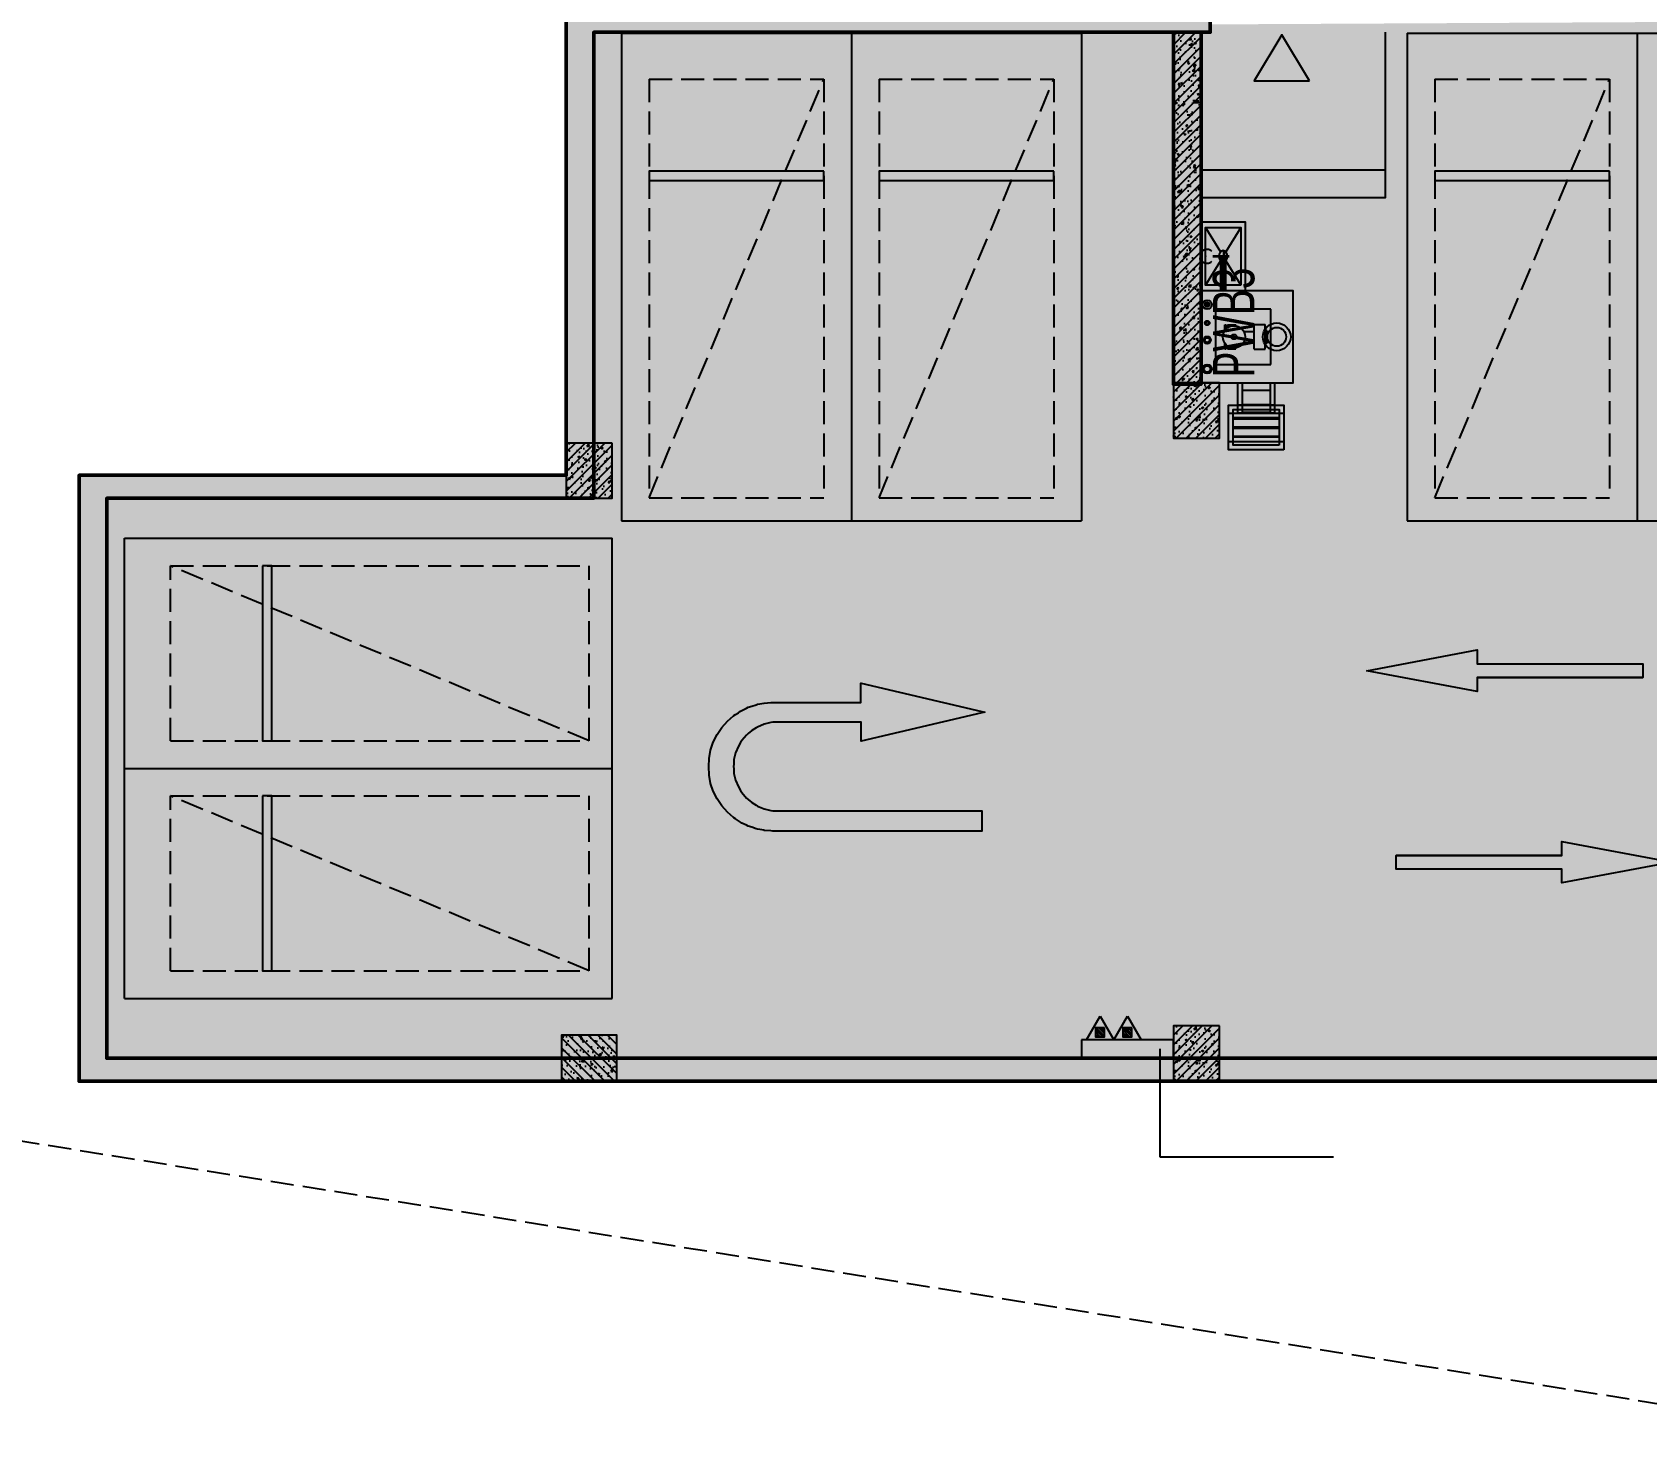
# Model space of a CAD drawing. Extents: x -1338203 to 1886333, y -530034 to 1031844.
# Drawn here: x 711154 to 728700, y 268839 to 284049 of the extents above; entities that cross this region are included whole.
import ezdxf

# ---------------------------------------------------------------- set-up
doc = ezdxf.new("R2010")
doc.units = 0
doc.header["$LTSCALE"] = 1000
doc.header["$MEASUREMENT"] = 0
doc.linetypes.add('A-001-主楼相对位置参照$0$DASH', pattern=[0.35, 0.25, -0.1])
doc.linetypes.add('A-001-平面B2$0$__DASH', pattern=[0.35, 0.25, -0.1])
for name, color, linetype in [('0P-EQUIP-CW', 7, 'Continuous'), ('0P-PIPE-CW', 3, 'Continuous'), ('A-001-主楼相对位置参照$0$0G-SITE', 2, 'Continuous'), ('A-001-平面参照B1$0$AUDIT_D_220531184525-2', 40, 'Continuous'), ('A-FIRE', 7, 'Continuous'), ('p-a-regular', 5, 'Continuous'), ('S001地下一墙柱$0$0S-CW-HATCH', 251, 'Continuous'), ('S001地下一墙柱$0$0S-CW-HATCH-UP', 251, 'Continuous'), ('S001地下一墙柱$0$S001地下一墙柱$0$0S-CC-LINE', 52, 'Continuous'), ('S001地下一墙柱$0$S001地下一墙柱$0$0S-CW-HATCH', 251, 'Continuous'), ('S001地下一墙柱$0$S001地下一墙柱$0$0S-CW-HATCH-UP', 251, 'Continuous'), ('中心线', 42, 'Continuous'), ('地面指向箭头', 7, 'Continuous'), ('负一层消火栓$0$0P-ACC-FH', 7, 'Continuous'), ('负一层消火栓$0$0P-DIM-FH', 3, 'Continuous'), ('负一层消火栓$0$0P-EQUIP-FH', 7, 'Continuous'), ('负一层集水坑及排水沟$0$0P-PIPE-PDW', 31, 'Continuous'), ('负一层集水坑及排水沟$0$P001-预留预埋-B1$0$0P-EQUIP-WW', 7, 'Continuous'), ('负一层集水坑及排水沟$0$P001-预留预埋-B1$0$A-001-平面B1$0$0A-A-HATH', 8, 'Continuous'), ('负一层集水坑及排水沟$0$P001-预留预埋-B1$0$A-001-平面B1$0$0A-P-ROOF-DRAN', 190, 'Continuous'), ('负一层集水坑及排水沟$0$P001-预留预埋-B1$0$P001-预留预埋-B1$0$0P-EQUIP-WW', 7, 'Continuous'), ('负一层集水坑及排水沟$0$负一层集水坑及排水沟$0$P001-预留预埋-B1$0$0A-O-FIXT', 6, 'Continuous'), ('负一层集水坑及排水沟$0$负一层集水坑及排水沟$0$P001-预留预埋-B1$0$0P-EQUIP-WW', 7, 'Continuous'), ('负一层集水坑及排水沟$0$负一层集水坑及排水沟$0$P001-预留预埋-B1$0$A-001-平面B1$0$0A-A-HATH', 8, 'Continuous'), ('负一层集水坑及排水沟$0$负一层集水坑及排水沟$0$P001-预留预埋-B1$0$A-001-平面B1$0$0A-P-ROOF-DRAN', 190, 'Continuous'), ('负一层集水坑及排水沟$0$负一层集水坑及排水沟$0$P001-预留预埋-B1$0$P001-预留预埋-B1$0$0P-EQUIP-WW', 7, 'Continuous')]:
    doc.layers.add(name, color=color, linetype=linetype)
doc.layers.add('p-a-regular-deadend', color=6, linetype='Continuous', true_color=0xff00ff)
doc.layers.add('p-a-wall', color=7, linetype='Continuous', lineweight=50)
doc.layers.add('p-h-walkable', color=7, linetype='Continuous', lineweight=70, true_color=0xf0f0f0)
doc.styles.add('负一层集水坑及排水沟$0$P001-预留预埋-B1$0$P001-预留预埋-B1$0$AAD-TXT', font='AAD-TXT.shx', dxfattribs={"width": 0.7, "height": 3, "bigfont": 'AAD-HZTXT.shx'})
doc.styles.add('负一层集水坑及排水沟$0$负一层集水坑及排水沟$0$P001-预留预埋-B1$0$P001-预留预埋-B1$0$AAD-TXT', font='AAD-TXT.shx', dxfattribs={"width": 0.7, "height": 3, "bigfont": 'AAD-HZTXT.shx'})
pattern_1 = [(180, (-208180, -40365.8), (-2e-05, -238.125), []), (180, (-208264.19, -40450), (-2e-05, -238.125), [])]

# ---------------------------------------------------------------- blocks, each defined once
blk = doc.blocks.new('A-001-平面参照B1')
at = {"layer": 'A-001-平面参照B1$0$AUDIT_D_220531184525-2', "ltscale": 0.002, "elevation": 0}
for points in [[(-40509, -22840), (-40509, -24640), (-42509, -24640)], [(-40509, -24340), (-42509, -24340)]]:
    blk.add_lwpolyline(points, dxfattribs=at)
blk = doc.blocks.new('负一层集水坑及排水沟$0$A$C2D5B4FF3')
at = {"layer": '负一层集水坑及排水沟$0$P001-预留预埋-B1$0$A-001-平面B1$0$0A-A-HATH'}
h = blk.add_hatch(dxfattribs=at)
h.set_pattern_fill('STEEL', color=256, scale=150, angle=495)
h.set_pattern_definition(pattern_1)
h.paths.add_polyline_path([(50, 328), (350, 328), (350, 0), (50, 0)])
at = {"layer": '负一层集水坑及排水沟$0$P001-预留预埋-B1$0$0P-EQUIP-WW'}
for p, q in [((450, 491), (-50, 491)), ((450, 391), (-50, 391))]:
    blk.add_line(p, q, dxfattribs=at)
for points in [[(-100, 641), (500, 641), (500, 241), (-100, 241)], [(-50, 591), (450, 591), (450, 291), (-50, 291)]]:
    blk.add_lwpolyline(points, close=True, dxfattribs=at)
at = {"layer": '负一层集水坑及排水沟$0$P001-预留预埋-B1$0$A-001-平面B1$0$0A-P-ROOF-DRAN'}
for points in [[(0, 0), (0, 241), (400, 241), (400, 0)], [(50, 241), (350, 241), (350, 0), (50, 0)]]:
    blk.add_lwpolyline(points, close=True, dxfattribs=at)
blk = doc.blocks.new('负一层集水坑及排水沟$0$P001-预留预埋-B1$0$EREF')
at = {"layer": '负一层集水坑及排水沟$0$P001-预留预埋-B1$0$P001-预留预埋-B1$0$0P-EQUIP-WW'}
for p, q in [((81748, 163902), (81730, 163920)), ((81767, 163905), (81733, 163939)), ((81777, 163917), (81745, 163949)), ((81104, 163835), (81104, 163235)), ((81704, 163835), (81104, 163835)), ((81274, 163735), (81337, 163735)), ((81274, 163735), (81274, 163719)), ((81274, 163719), (81317, 163719)), ((81274, 163706), (81306, 163706)), ((81274, 163706), (81274, 163615)), ((81471, 163735), (81534, 163735)), ((81491, 163719), (81534, 163719)), ((81502, 163706), (81534, 163706)), ((81534, 163735), (81534, 163719)), ((81534, 163706), (81534, 163615)), ((81704, 163235), (81704, 163835)), ((81274, 163615), (81285, 163615)), ((81345, 163529), (81345, 163416)), ((81463, 163529), (81463, 163416)), ((81523, 163615), (81534, 163615)), ((81270, 163416), (81538, 163416)), ((81270, 163416), (81270, 163295)), ((81538, 163416), (81538, 163295)), ((81104, 163235), (81704, 163235)), ((81270, 163295), (81538, 163295)), ((81328, 163289), (81480, 163289)), ((81328, 163289), (81328, 163280)), ((81328, 163280), (81480, 163280)), ((81345, 163295), (81345, 163289)), ((81345, 163280), (81345, 163252)), ((81463, 163295), (81463, 163289)), ((81463, 163280), (81463, 163252)), ((81480, 163289), (81480, 163280))]:
    blk.add_line(p, q, dxfattribs=at)
blk.add_lwpolyline([(80904, 163992), (80904, 162992), (81904, 162992), (81904, 163992)], close=True, dxfattribs=at)
for centre, radius in [((81054, 163926), 50), ((81054, 163926), 35), ((81369, 163926), 40), ((81369, 163926), 25), ((81554, 163926), 25), ((81554, 163926), 15), ((81754, 163926), 50), ((81754, 163926), 25), ((81404, 163635), 121), ((81404, 163635), 27), ((81404, 163170), 151), ((81404, 163170), 102)]:
    blk.add_circle(centre, radius, dxfattribs=at)
at = {"layer": '负一层集水坑及排水沟$0$P001-预留预埋-B1$0$P001-预留预埋-B1$0$0P-EQUIP-WW', "style": '负一层集水坑及排水沟$0$P001-预留预埋-B1$0$P001-预留预埋-B1$0$AAD-TXT', "width": 0.7}
blk.add_text('PWB3', height=450, dxfattribs=at).set_placement((80962, 163414, 3000))
blk = doc.blocks.new('负一层集水坑及排水沟$0$负一层集水坑及排水沟$0$A$C2D5B4FF3')
at = {"layer": '负一层集水坑及排水沟$0$负一层集水坑及排水沟$0$P001-预留预埋-B1$0$A-001-平面B1$0$0A-A-HATH'}
h = blk.add_hatch(dxfattribs=at)
h.set_pattern_fill('STEEL', color=256, scale=150, angle=495)
h.set_pattern_definition(pattern_1)
h.paths.add_polyline_path([(50, 328), (350, 328), (350, 0), (50, 0)])
at = {"layer": '负一层集水坑及排水沟$0$负一层集水坑及排水沟$0$P001-预留预埋-B1$0$0P-EQUIP-WW'}
for p, q in [((450, 578), (-50, 578)), ((450, 478), (-50, 478))]:
    blk.add_line(p, q, dxfattribs=at)
for points in [[(-100, 728), (500, 728), (500, 328), (-100, 328)], [(-50, 678), (450, 678), (450, 378), (-50, 378)]]:
    blk.add_lwpolyline(points, close=True, dxfattribs=at)
at = {"layer": '负一层集水坑及排水沟$0$负一层集水坑及排水沟$0$P001-预留预埋-B1$0$A-001-平面B1$0$0A-P-ROOF-DRAN'}
for points in [[(0, 0), (0, 328), (400, 328), (400, 0)], [(50, 328), (350, 328), (350, 0), (50, 0)]]:
    blk.add_lwpolyline(points, close=True, dxfattribs=at)
blk = doc.blocks.new('负一层集水坑及排水沟$0$负一层集水坑及排水沟$0$P001-预留预埋-B1$0$EREF')
at = {"layer": '负一层集水坑及排水沟$0$负一层集水坑及排水沟$0$P001-预留预埋-B1$0$P001-预留预埋-B1$0$0P-EQUIP-WW'}
for p, q in [((81748, 163902), (81730, 163920)), ((81767, 163905), (81733, 163939)), ((81777, 163917), (81745, 163949)), ((81104, 163835), (81104, 163235)), ((81704, 163835), (81104, 163835)), ((81274, 163735), (81337, 163735)), ((81274, 163735), (81274, 163719)), ((81274, 163719), (81317, 163719)), ((81274, 163706), (81306, 163706)), ((81274, 163706), (81274, 163615)), ((81471, 163735), (81534, 163735)), ((81491, 163719), (81534, 163719)), ((81502, 163706), (81534, 163706)), ((81534, 163735), (81534, 163719)), ((81534, 163706), (81534, 163615)), ((81704, 163235), (81704, 163835)), ((81274, 163615), (81285, 163615)), ((81345, 163529), (81345, 163416)), ((81463, 163529), (81463, 163416)), ((81523, 163615), (81534, 163615)), ((81270, 163416), (81538, 163416)), ((81270, 163416), (81270, 163295)), ((81538, 163416), (81538, 163295)), ((81104, 163235), (81704, 163235)), ((81270, 163295), (81538, 163295)), ((81328, 163289), (81480, 163289)), ((81328, 163289), (81328, 163280)), ((81328, 163280), (81480, 163280)), ((81345, 163295), (81345, 163289)), ((81345, 163280), (81345, 163252)), ((81463, 163295), (81463, 163289)), ((81463, 163280), (81463, 163252)), ((81480, 163289), (81480, 163280))]:
    blk.add_line(p, q, dxfattribs=at)
blk.add_lwpolyline([(80904, 163992), (80904, 162992), (81904, 162992), (81904, 163992)], close=True, dxfattribs=at)
for centre, radius in [((81054, 163926), 50), ((81054, 163926), 35), ((81369, 163926), 40), ((81369, 163926), 25), ((81554, 163926), 25), ((81554, 163926), 15), ((81754, 163926), 50), ((81754, 163926), 25), ((81404, 163635), 121), ((81404, 163635), 27), ((81404, 163170), 151), ((81404, 163170), 102)]:
    blk.add_circle(centre, radius, dxfattribs=at)
at = {"layer": '负一层集水坑及排水沟$0$负一层集水坑及排水沟$0$P001-预留预埋-B1$0$P001-预留预埋-B1$0$0P-EQUIP-WW', "style": '负一层集水坑及排水沟$0$负一层集水坑及排水沟$0$P001-预留预埋-B1$0$P001-预留预埋-B1$0$AAD-TXT', "width": 0.7}
blk.add_text('PWB3', height=450, dxfattribs=at).set_placement((80962, 163414, 3000))
blk = doc.blocks.new('负一层集水坑及排水沟$0$负一层集水坑及排水沟$0$P001-预留预埋-B1$0$$lvtry$00000191')
at = {"color": 0}
for p, q in [((-250, -50, 0), (-39, -219, 0)), ((39, -219, 0), (250, -50, 0)), ((-250, -450, 0), (-39, -281, 0)), ((39, -281, 0), (250, -450, 0))]:
    blk.add_line(p, q, dxfattribs=at)
at = {"color": 0, "elevation": 0}
for points in [[(300, -500), (300, 0), (-300, 0), (-300, -500)], [(250, -450), (250, -50), (-250, -50), (-250, -450)]]:
    blk.add_lwpolyline(points, close=True, dxfattribs=at)
at = {"color": 0}
blk.add_circle((0, -250, 0), 50, dxfattribs=at)
for p in [(0, -50, 0), (0, -250, 0)]:
    blk.add_point(p, dxfattribs=at)
blk = doc.blocks.new('负一层集水坑及排水沟')
at = {"layer": '负一层集水坑及排水沟$0$0P-PIPE-PDW', "linetype": 'Continuous', "ltscale": 0.002, "const_width": 75}
blk.add_lwpolyline([(-42269, -25650), (-42269, -25275)], dxfattribs=at)
at = {"rotation": 90}
for name in ['负一层集水坑及排水沟$0$P001-预留预埋-B1$0$EREF', '负一层集水坑及排水沟$0$负一层集水坑及排水沟$0$P001-预留预埋-B1$0$EREF']:
    blk.add_blockref(name, (121484, -107554), dxfattribs=at)
at = {"ltscale": 0.002, "rotation": 180.0000000000058}
for name in ['负一层集水坑及排水沟$0$A$C2D5B4FF3', '负一层集水坑及排水沟$0$负一层集水坑及排水沟$0$A$C2D5B4FF3']:
    blk.add_blockref(name, (-41709, -26650), dxfattribs=at)
at = {"layer": '负一层集水坑及排水沟$0$负一层集水坑及排水沟$0$P001-预留预埋-B1$0$0A-O-FIXT', "xscale": -1.250000000000001, "yscale": 0.9600000000000013, "rotation": 90}
blk.add_blockref('负一层集水坑及排水沟$0$负一层集水坑及排水沟$0$P001-预留预埋-B1$0$$lvtry$00000191', (-42509, -25275, 0), dxfattribs=at)
blk = doc.blocks.new('负一层消火栓$0$$TwtSys$00000546')
h = blk.add_hatch()
h.set_pattern_fill('ANSI31', color=256, scale=200, style=0)
h.set_pattern_definition([(45, (-38543.802, -6670.83), (-17.67767, 17.67767), [])])
h.paths.add_polyline_path([(-65, 174), (65, 174), (65, 44), (-65, 44)])
for points in [[(0, 344), (-198, 0), (198, 0)], [(-65, 174), (65, 174), (65, 44), (-65, 44)]]:
    blk.add_lwpolyline(points, close=True)
blk = doc.blocks.new('负一层消火栓')
at = {"layer": '负一层消火栓$0$0P-ACC-FH'}
blk.add_lwpolyline([(-43808, -33790), (-43808, -33990), (-42809, -33990), (-42809, -33790)], close=True, dxfattribs=at)
at = {"layer": '负一层消火栓$0$0P-DIM-FH'}
for p, q in [((-42958, -33890), (-42958, -35063)), ((-42958, -35063), (-41069, -35063))]:
    blk.add_line(p, q, dxfattribs=at)
at = {"layer": '负一层消火栓$0$0P-EQUIP-FH', "xscale": -0.75, "yscale": 0.75, "zscale": 0.75}
for p in [(-43607, -33790, 800), (-43310, -33790, 800)]:
    blk.add_blockref('负一层消火栓$0$$TwtSys$00000546', p, dxfattribs=at)
blk = doc.blocks.new('$TwtSys$00000320')
at = {"const_width": 20}
for points in [[(0, 0), (0, -121)], [(-37, -83), (37, -83)]]:
    blk.add_lwpolyline(points, dxfattribs=at)
blk = doc.blocks.new('A$Cee0fc4ce')
at = {"layer": '0P-PIPE-CW', "linetype": 'Continuous'}
blk.add_arc((-42444, -25275), 75, 45, 315, dxfattribs=at)
at = {"layer": '0P-EQUIP-CW', "xscale": 1.5, "yscale": 1.5, "zscale": 1.5, "rotation": 89.99999999999994}
blk.add_blockref('$TwtSys$00000320', (-42384, -25275), dxfattribs=at)
blk = doc.blocks.new('JTDT')
at = {"layer": 'A-FIRE'}
h = blk.add_hatch(color=251, dxfattribs=at)
h.dxf.hatch_style = 1
h.paths.add_polyline_path([(189165, 82916), (189162, 82988), (189159, 82988), (189147, 83060), (189144, 83075), (189126, 83123), (189114, 83162), (189105, 83180), (189081, 83230), (189072, 83245), (189057, 83269), (189036, 83299), (189024, 83317), (189021, 83320), (189021, 83323), (188961, 83389), (188893, 83449), (188818, 83500), (188734, 83542), (188650, 83571), (188561, 83586), (188468, 83592), (188378, 83586), (188288, 83571), (188202, 83542), (188118, 83500), (188043, 83449), (187974, 83389), (187915, 83323), (187915, 83320), (187912, 83317), (187900, 83299), (187882, 83269), (187864, 83245), (187858, 83230), (187831, 83180), (187822, 83162), (187810, 83123), (187795, 83075), (187789, 83060), (187777, 82988), (187771, 82916), (187771, 82895), (187771, 82839), (187771, 81938), (187559, 81938), (187559, 81935), (187867, 80625), (187876, 80592), (187882, 80625), (188190, 81935), (187983, 81935), (187983, 81938), (187983, 82839), (187986, 82895), (187989, 82916), (188007, 82988), (188037, 83060), (188046, 83075), (188076, 83123), (188109, 83162), (188124, 83180), (188184, 83230), (188205, 83245), (188247, 83269), (188318, 83299), (188390, 83317), (188441, 83320), (188468, 83323), (188492, 83320), (188543, 83317), (188615, 83299), (188686, 83269), (188728, 83245), (188749, 83230), (188809, 83180), (188824, 83162), (188857, 83123), (188887, 83075), (188896, 83060), (188926, 82988), (188944, 82916), (188947, 82895), (188949, 82839), (188949, 80625), (189168, 80625), (189168, 82839), (189168, 82895)])
at = {"layer": '地面指向箭头', "color": 251, "linetype": 'Continuous'}
blk.add_lwpolyline([(189165, 82916), (189162, 82988), (189159, 82988), (189147, 83060), (189144, 83075), (189126, 83123), (189114, 83162), (189105, 83180), (189081, 83230), (189072, 83245), (189057, 83269), (189036, 83299), (189024, 83317), (189021, 83320), (189021, 83323), (188961, 83389), (188893, 83449), (188818, 83500), (188734, 83542), (188650, 83571), (188561, 83586), (188468, 83592), (188378, 83586), (188288, 83571), (188202, 83542), (188118, 83500), (188043, 83449), (187974, 83389), (187915, 83323), (187915, 83320), (187912, 83317), (187900, 83299), (187882, 83269), (187864, 83245), (187858, 83230), (187831, 83180), (187822, 83162), (187810, 83123), (187795, 83075), (187789, 83060), (187777, 82988), (187771, 82916), (187771, 82895), (187771, 82839), (187771, 81938), (187559, 81938), (187559, 81935), (187867, 80625), (187876, 80592), (187882, 80625), (188190, 81935), (187983, 81935), (187983, 81938), (187983, 82839), (187986, 82895), (187989, 82916), (188007, 82988), (188037, 83060), (188046, 83075), (188076, 83123), (188109, 83162), (188124, 83180), (188184, 83230), (188205, 83245), (188247, 83269), (188318, 83299), (188390, 83317), (188441, 83320), (188468, 83323), (188492, 83320), (188543, 83317), (188615, 83299), (188686, 83269), (188728, 83245), (188749, 83230), (188809, 83180), (188824, 83162), (188857, 83123), (188887, 83075), (188896, 83060), (188926, 82988), (188944, 82916), (188947, 82895), (188949, 82839), (188949, 80625), (189168, 80625), (189168, 82839), (189168, 82895), (189165, 82916)], dxfattribs=at)
blk = doc.blocks.new('直行')
at = {"layer": '地面指向箭头'}
blk.add_hatch(color=251, dxfattribs=at).paths.add_polyline_path([(-29241, 4059962), (-29466, 4058762), (-29316, 4058762), (-29316, 4056961), (-29166, 4056961), (-29166, 4058762), (-29016, 4058762)])
at = {"layer": '地面指向箭头', "color": 251}
blk.add_lwpolyline([(-29316, 4058762), (-29316, 4056961), (-29316, 4058762), (-29316, 4058762), (-29466, 4058762), (-29241, 4059962), (-29016, 4058762), (-29166, 4058762), (-29166, 4056961), (-29316, 4056961), (-29316, 4056961)], dxfattribs=at)
blk = doc.blocks.new('A$C9cb663f1')
at = {"layer": '中心线', "color": 251, "const_width": 150}
for points in [[(309735, -85692), (311735, -85692)], [(313735, -85692), (315735, -85692)]]:
    blk.add_lwpolyline(points, dxfattribs=at)
at = {"layer": '地面指向箭头', "color": 251}
for p, rotation in [((4372974, -55410), 90), ((-3743632, -115974), 270)]:
    blk.add_blockref('直行', p, dxfattribs=dict(at, rotation=rotation))
at = {"layer": '地面指向箭头', "color": 251, "xscale": -1.000000000000004, "rotation": 90}
blk.add_blockref('JTDT', (389451, 102774), dxfattribs=at)
blk = doc.blocks.new('A$C488321c4')
at = {"layer": '地面指向箭头'}
h = blk.add_hatch(color=251, dxfattribs=at)
h.dxf.hatch_style = 1
h.paths.add_polyline_path([(312389, -78241), (312089, -77741), (311789, -78241)])
at = {"layer": '地面指向箭头', "color": 251, "flags": 128}
blk.add_lwpolyline([(312389, -78241), (312089, -77741), (311789, -78241), (312389, -78241)], dxfattribs=at)
blk = doc.blocks.new('A-001-主楼相对位置参照')
at = {"layer": 'A-001-主楼相对位置参照$0$0G-SITE', "linetype": 'A-001-主楼相对位置参照$0$DASH'}
blk.add_lwpolyline([(-110774, -71476), (-110774, -97598), (-60233, -97598), (-60233, -71436), (-28181, -71359), (-28181, -39250), (-59195, -34274), (-59199, -4282), (-94668, -4272), (-94605, -34368), (-126089, -33751), (-126089, -71447), (-110774, -71476)], dxfattribs=at)

msp = doc.modelspace()

# ---------------------------------------------------------------- hatches: boundary and pattern name
at = {"layer": 'p-h-walkable', "ltscale": 0.002}
h = msp.add_hatch(color=256, dxfattribs=at)
h.dxf.hatch_style = 1
h.paths.add_polyline_path([(633826.6, 244460.7), (640276.6, 244575.6), (640576.6, 234544.8), (645576.7, 234544.6), (645576.7, 209278.9), (732355.9, 209029), (732355.1, 235229.9), (738506.7, 235229.9), (738506.6, 268838.9), (732734.3, 268838.9), (732734.3, 272898.9), (711963.1, 272898.9), (711963.1, 278984.7), (717256.7, 278984.7), (717256.7, 284049), (733571.6, 284135.6), (733996.6, 290449.1), (739216.6, 290449.1), (739766.6, 284299.1), (754626.6, 284299.1), (755296.6, 290449.1), (760516.6, 290449.1), (760816.6, 283049.1), (760816.3, 275879.2), (775122.6, 275879.2), (776006.6, 274138.9), (776006.6, 259429.1), (778716.6, 259429.1), (778716.6, 238849.1), (783416.6, 238849.1), (783416.6, 237229.1), (782066.6, 237229.1), (782066.6, 234429.1), (779546.6, 234429.1), (779546.6, 237129.1), (773916.6, 237129.1), (773916.6, 243229.1), (764306.6, 243225.6), (764306.6, 236639.1), (760766.6, 236639.1), (760766.6, 234429.1), (758246.6, 234429.1), (758246.6, 238649.1), (762116.6, 238649.1), (762116.6, 243225.6), (748656.6, 243225.6), (748756.3, 207529.1), (800106.6, 207528.9), (800206.7, 201639.7), (812908.2, 202239.1), (812576.6, 180449.3), (744206, 180449.3), (744206, 173439), (728556.7, 173439), (728556.6, 122289.1), (746356.6, 122289.1), (750916.6, 132325.6), (842896.6, 132325.6), (843211.6, 121345.6), (839116.6, 121345.6), (839116.6, 93449.1), (864906.6, 93449.1), (864906.6, 79694), (875856.6, 74929.1), (875856.6, 65749.1), (834560.6, 65749.1), (839142.9, 28436.3), (869465.5, 32160.2), (871163.4, 18334), (873704.3, 18646.1), (877328.9, 5540.2), (761876.2, -8638.5), (761133.2, 2082.3), (764950.9, 5291.5), (763253.1, 19116.3), (799242.7, 23536.1), (793807.6, 65749.1), (750756.6, 65749.1), (751556.6, 81645.6), (636016.6, 81645.6), (636016.6, 96345.6), (629416.6, 96345.6), (629416.6, 118203.2), (622306.6, 118203.2), (622286.6, 139083.2), (644406.6, 137003.2), (644406.6, 129968.2), (656656.6, 129968.2), (656406.6, 138083.2), (712156.6, 138083.2), (711856.6, 184449.1), (581811.6, 184349.1), (581826.6, 197199.1), (585876.6, 197449.1), (585976.6, 209279), (629226.6, 209578.9), (628926.8, 236145.4), (633826.6, 236145.6)])
at = {"layer": 'S001地下一墙柱$0$0S-CW-HATCH'}
h = msp.add_hatch(color=256, dxfattribs=at)
h.dxf.hatch_style = 1
h.paths.add_polyline_path([(707306, 208979.1), (707305.9, 222435.9), (724156.6, 222436), (724156.6, 235529.6), (732356, 235529.6), (738206.7, 235529.7), (738206.7, 268588.8), (732484.3, 268588.8), (732484.3, 272648.9), (711663.1, 272648.9), (711663.1, 279234.7), (716956.6, 279234.7), (716956.7, 284349), (723956.6, 284349), (723956.6, 284049), (717256.7, 284049), (717256.7, 278984.7), (711963.1, 278984.7), (711963.1, 272898.9), (732734.3, 272898.9), (732734.3, 268838.9), (738506.6, 268838.9), (738506.7, 235229.9), (724456.6, 235229.9), (724456.6, 222146.8), (707605.9, 222135.9), (707605.9, 208979.1)])
at = {"layer": 'S001地下一墙柱$0$0S-CW-HATCH', "ltscale": 0.002}
h = msp.add_hatch(color=256, dxfattribs=at)
h.dxf.hatch_style = 1
h.paths.add_polyline_path([(723556.6, 284049), (723856.6, 284049), (723856.6, 280224), (723556.6, 280224)])
at = {"layer": 'S001地下一墙柱$0$0S-CW-HATCH-UP'}
h = msp.add_hatch(dxfattribs=at)
h.set_pattern_fill('钢筋混凝土', color=256, scale=30)
h.set_pattern_definition([(45, (-9296980.81, -620439.075), (-53.0330086, 53.0330086), []), (50, (-9296980.81, -620439.08), (215.1780548, -18.8256405), [22.5, -247.5]), (355, (-9296980.8, -620439.08), (-41.6254, 225.65764), [18, -198]), (100.4514, (-9296962.88, -620440.64), (173.5528145, 206.8318626), [19.122057, -210.3426336]), (46.1842, (-9296980.8, -620379.08), (320.1723146, -49.655704), [33.75, -371.25]), (96.6356, (-9296954.13, -620383.2), (280.398812, 292.235361), [28.683086, -315.5139]), (351.1842, (-9296980.8, -620379.08), (280.398584, 292.23558), [27, -297]), (21, (-9296950.81, -620394.08), (179.0721156, -120.7856672), [22.5, -247.5]), (326, (-9296950.8, -620394.08), (72.9945996, 217.5450135), [18, -198]), (71.4514, (-9296935.89, -620404.14), (252.0667886, 96.759149), [19.122057, -210.3426336]), (37.5, (-9296980.81, -620439.075), (3.6479566, 99.86815615), [0, -195.6, 0, -201, 0, -198.75]), (7.5, (-9296980.81, -620439.08), (78.9208612, 118.3235136), [0, -114.6, 0, -191.1, 0, -75.75]), (327.5, (-9297047.71, -620439.075), (160.14673085, -6.7664615), [0, -75, 0, -234, 0, -310.5]), (317.5, (-9297077.71, -620439.08), (174.9558508, 30.0314947), [0, -97.5, 0, -155.4, 0, -220.5])])
h.paths.add_polyline_path([(707306, 208979.1), (707305.9, 222435.9), (724156.6, 222436), (724156.6, 235529.6), (732356, 235529.6), (738206.7, 235529.7), (738206.7, 268588.8), (732484.3, 268588.8), (732484.3, 272648.9), (711663.1, 272648.9), (711663.1, 279234.7), (716956.6, 279234.7), (716956.7, 284349), (723956.6, 284349), (723956.6, 284049), (717256.7, 284049), (717256.7, 278984.7), (711963.1, 278984.7), (711963.1, 272898.9), (732734.3, 272898.9), (732734.3, 268838.9), (738506.6, 268838.9), (738506.7, 235229.9), (724456.6, 235229.9), (724456.6, 222146.8), (707605.9, 222135.9), (707605.9, 208979.1)])
at = {"layer": 'S001地下一墙柱$0$0S-CW-HATCH-UP', "ltscale": 0.002}
h = msp.add_hatch(dxfattribs=at)
h.set_pattern_fill('钢筋混凝土', color=256, scale=30)
h.set_pattern_definition([(45, (-0.0001, 0.0004), (-53.0330086, 53.0330086), []), (50, (-0.0001, 0.0004), (215.178055, -18.82564), [22.5, -247.5]), (355, (-0.0001, 0.0004), (-41.6254, 225.65764), [18, -198]), (100.4514, (17.93, -1.57), (173.552815, 206.83186), [19.12206, -210.342634]), (46.1842, (-0.0001, 60), (320.172315, -49.6557), [33.75, -371.25]), (96.6356, (26.68, 55.86), (280.39881, 292.23536), [28.68309, -315.5139]), (351.1842, (-0.0001, 60), (280.39858, 292.23558), [27, -297]), (21, (30, 45), (179.072116, -120.785667), [22.5, -247.5]), (326, (30, 45), (72.9946, 217.545014), [18, -198]), (71.4514, (44.92, 34.93), (252.06679, 96.75915), [19.12206, -210.342634]), (37.5, (-0.0001, 0.0004), (3.6479566, 99.868156), [0, -195.6, 0, -201, 0, -198.75]), (7.5, (-0.0001, 0.0004), (78.920861, 118.323514), [0, -114.6, 0, -191.1, 0, -75.75]), (327.5, (-66.9, 0.0004), (160.146731, -6.7664615), [0, -75, 0, -234, 0, -310.5]), (317.5, (-96.9, 0.0004), (174.95585, 30.031495), [0, -97.5, 0, -155.4, 0, -220.5])])
h.paths.add_polyline_path([(723556.6, 284049), (723856.6, 284049), (723856.6, 280224), (723556.6, 280224)])
at = {"layer": 'S001地下一墙柱$0$S001地下一墙柱$0$0S-CW-HATCH'}
h = msp.add_hatch(color=256, dxfattribs=at)
h.dxf.hatch_style = 1
h.paths.add_polyline_path([(724056.6, 280239.1), (723556.6, 280239.1), (723556.6, 279639.1), (724056.6, 279639.1)])
h = msp.add_hatch(color=256, dxfattribs=at)
h.dxf.hatch_style = 1
h.paths.add_polyline_path([(724056.6, 280239.1), (723556.6, 280239.1), (723556.6, 279639.1), (724056.6, 279639.1)])
h = msp.add_hatch(color=256, dxfattribs=at)
h.dxf.hatch_style = 1
h.paths.add_polyline_path([(717456.6, 279584.8), (716956.6, 279584.8), (716956.6, 278984.8), (717456.6, 278984.8)])
h = msp.add_hatch(color=256, dxfattribs=at)
h.dxf.hatch_style = 1
h.paths.add_polyline_path([(717456.6, 279584.8), (716956.6, 279584.8), (716956.6, 278984.8), (717456.6, 278984.8)])
h = msp.add_hatch(color=256, dxfattribs=at)
h.dxf.hatch_style = 1
h.paths.add_polyline_path([(724056.6, 273248.9), (723556.6, 273248.9), (723556.6, 272648.9), (724056.6, 272648.9)])
h = msp.add_hatch(color=256, dxfattribs=at)
h.dxf.hatch_style = 1
h.paths.add_polyline_path([(724056.6, 273248.9), (723556.6, 273248.9), (723556.6, 272648.9), (724056.6, 272648.9)])
h = msp.add_hatch(color=256, dxfattribs=at)
h.dxf.hatch_style = 1
h.paths.add_polyline_path([(717506.6, 272648.9), (717506.6, 273148.9), (716906.6, 273148.9), (716906.6, 272648.9)])
h = msp.add_hatch(color=256, dxfattribs=at)
h.dxf.hatch_style = 1
h.paths.add_polyline_path([(717506.6, 272648.9), (717506.6, 273148.9), (716906.6, 273148.9), (716906.6, 272648.9)])
at = {"layer": 'S001地下一墙柱$0$S001地下一墙柱$0$0S-CW-HATCH-UP'}
h = msp.add_hatch(dxfattribs=at)
h.set_pattern_fill('钢筋混凝土', color=256, scale=30)
h.set_pattern_definition([(45, (756367.33, 289190.8), (-53.03301, 53.03301), []), (50, (756367.33, 289190.8), (215.1781, -18.8256), [22.5, -247.5]), (355, (756367.33, 289190.8), (-41.6254, 225.6576), [18, -198]), (100.4514, (756385.26, 289189.23), (173.5528, 206.8319), [19.122, -210.3426]), (46.1842, (756367.33, 289250.8), (320.1723, -49.6557), [33.75, -371.25]), (96.6356, (756394, 289246.66), (280.3988, 292.2354), [28.683, -315.514]), (351.1842, (756367.33, 289250.8), (280.3986, 292.2356), [27, -297]), (21, (756397.33, 289235.8), (179.0721, -120.7857), [22.5, -247.5]), (326, (756397.33, 289235.8), (72.9946, 217.545), [18, -198]), (71.4514, (756412.25, 289225.74), (252.0668, 96.7591), [19.122, -210.3426]), (37.5, (756367.33, 289190.8), (3.64796, 99.86816), [0, -195.6, 0, -201, 0, -198.75]), (7.5, (756367.33, 289190.8), (78.92086, 118.3235), [0, -114.6, 0, -191.1, 0, -75.75]), (327.5, (756300.43, 289190.8), (160.14673, -6.76646), [0, -75, 0, -234, 0, -310.5]), (317.5, (756270.43, 289190.8), (174.95585, 30.0315), [0, -97.5, 0, -155.4, 0, -220.5])])
h.paths.add_polyline_path([(724056.6, 280239.1), (723556.6, 280239.1), (723556.6, 279639.1), (724056.6, 279639.1)])
h = msp.add_hatch(dxfattribs=at)
h.set_pattern_fill('钢筋混凝土', color=256, scale=30)
h.set_pattern_definition([(45, (756367.33, 289190.8), (-53.03301, 53.03301), []), (50, (756367.33, 289190.8), (215.1781, -18.8256), [22.5, -247.5]), (355, (756367.33, 289190.8), (-41.6254, 225.6576), [18, -198]), (100.4514, (756385.26, 289189.23), (173.5528, 206.8319), [19.122, -210.3426]), (46.1842, (756367.33, 289250.8), (320.1723, -49.6557), [33.75, -371.25]), (96.6356, (756394, 289246.66), (280.3988, 292.2354), [28.683, -315.514]), (351.1842, (756367.33, 289250.8), (280.3986, 292.2356), [27, -297]), (21, (756397.33, 289235.8), (179.0721, -120.7857), [22.5, -247.5]), (326, (756397.33, 289235.8), (72.9946, 217.545), [18, -198]), (71.4514, (756412.25, 289225.74), (252.0668, 96.7591), [19.122, -210.3426]), (37.5, (756367.33, 289190.8), (3.64796, 99.86816), [0, -195.6, 0, -201, 0, -198.75]), (7.5, (756367.33, 289190.8), (78.92086, 118.3235), [0, -114.6, 0, -191.1, 0, -75.75]), (327.5, (756300.43, 289190.8), (160.14673, -6.76646), [0, -75, 0, -234, 0, -310.5]), (317.5, (756270.43, 289190.8), (174.95585, 30.0315), [0, -97.5, 0, -155.4, 0, -220.5])])
h.paths.add_polyline_path([(724056.6, 280239.1), (723556.6, 280239.1), (723556.6, 279639.1), (724056.6, 279639.1)])
h = msp.add_hatch(dxfattribs=at)
h.set_pattern_fill('钢筋混凝土', color=256, scale=30)
h.set_pattern_definition([(45, (749767.33, 288536.565), (-53.03301, 53.03301), []), (50, (749767.33, 288536.56), (215.1781, -18.8256), [22.5, -247.5]), (355, (749767.33, 288536.56), (-41.6254, 225.6576), [18, -198]), (100.4514, (749785.26, 288535), (173.5528, 206.8319), [19.122, -210.3426]), (46.1842, (749767.33, 288596.56), (320.1723, -49.6557), [33.75, -371.25]), (96.6356, (749794, 288592.43), (280.3988, 292.2354), [28.683, -315.514]), (351.1842, (749767.33, 288596.56), (280.3986, 292.2356), [27, -297]), (21, (749797.33, 288581.56), (179.0721, -120.7857), [22.5, -247.5]), (326, (749797.33, 288581.56), (72.9946, 217.545), [18, -198]), (71.4514, (749812.25, 288571.5), (252.0668, 96.7591), [19.122, -210.3426]), (37.5, (749767.33, 288536.565), (3.64796, 99.86816), [0, -195.6, 0, -201, 0, -198.75]), (7.5, (749767.33, 288536.56), (78.92086, 118.3235), [0, -114.6, 0, -191.1, 0, -75.75]), (327.5, (749700.43, 288536.565), (160.14673, -6.76646), [0, -75, 0, -234, 0, -310.5]), (317.5, (749670.43, 288536.56), (174.95585, 30.0315), [0, -97.5, 0, -155.4, 0, -220.5])])
h.paths.add_polyline_path([(717456.6, 279584.8), (716956.6, 279584.8), (716956.6, 278984.8), (717456.6, 278984.8)])
h = msp.add_hatch(dxfattribs=at)
h.set_pattern_fill('钢筋混凝土', color=256, scale=30)
h.set_pattern_definition([(45, (749767.33, 288536.565), (-53.03301, 53.03301), []), (50, (749767.33, 288536.56), (215.1781, -18.8256), [22.5, -247.5]), (355, (749767.33, 288536.56), (-41.6254, 225.6576), [18, -198]), (100.4514, (749785.26, 288535), (173.5528, 206.8319), [19.122, -210.3426]), (46.1842, (749767.33, 288596.56), (320.1723, -49.6557), [33.75, -371.25]), (96.6356, (749794, 288592.43), (280.3988, 292.2354), [28.683, -315.514]), (351.1842, (749767.33, 288596.56), (280.3986, 292.2356), [27, -297]), (21, (749797.33, 288581.56), (179.0721, -120.7857), [22.5, -247.5]), (326, (749797.33, 288581.56), (72.9946, 217.545), [18, -198]), (71.4514, (749812.25, 288571.5), (252.0668, 96.7591), [19.122, -210.3426]), (37.5, (749767.33, 288536.565), (3.64796, 99.86816), [0, -195.6, 0, -201, 0, -198.75]), (7.5, (749767.33, 288536.56), (78.92086, 118.3235), [0, -114.6, 0, -191.1, 0, -75.75]), (327.5, (749700.43, 288536.565), (160.14673, -6.76646), [0, -75, 0, -234, 0, -310.5]), (317.5, (749670.43, 288536.56), (174.95585, 30.0315), [0, -97.5, 0, -155.4, 0, -220.5])])
h.paths.add_polyline_path([(717456.6, 279584.8), (716956.6, 279584.8), (716956.6, 278984.8), (717456.6, 278984.8)])
h = msp.add_hatch(dxfattribs=at)
h.set_pattern_fill('钢筋混凝土', color=256, scale=30)
h.set_pattern_definition([(45, (756367.33, 282200.634), (-53.03301, 53.03301), []), (50, (756367.33, 282200.63), (215.1781, -18.8256), [22.5, -247.5]), (355, (756367.33, 282200.63), (-41.6254, 225.6576), [18, -198]), (100.4514, (756385.26, 282199.07), (173.5528, 206.8319), [19.122, -210.3426]), (46.1842, (756367.33, 282260.63), (320.1723, -49.6557), [33.75, -371.25]), (96.6356, (756394, 282256.5), (280.3988, 292.2354), [28.683, -315.514]), (351.1842, (756367.33, 282260.63), (280.3986, 292.2356), [27, -297]), (21, (756397.33, 282245.63), (179.0721, -120.7857), [22.5, -247.5]), (326, (756397.33, 282245.63), (72.9946, 217.545), [18, -198]), (71.4514, (756412.25, 282235.57), (252.0668, 96.7591), [19.122, -210.3426]), (37.5, (756367.33, 282200.634), (3.64796, 99.86816), [0, -195.6, 0, -201, 0, -198.75]), (7.5, (756367.33, 282200.63), (78.92086, 118.3235), [0, -114.6, 0, -191.1, 0, -75.75]), (327.5, (756300.43, 282200.63), (160.14673, -6.76646), [0, -75, 0, -234, 0, -310.5]), (317.5, (756270.43, 282200.63), (174.95585, 30.0315), [0, -97.5, 0, -155.4, 0, -220.5])])
h.paths.add_polyline_path([(724056.6, 273248.9), (723556.6, 273248.9), (723556.6, 272648.9), (724056.6, 272648.9)])
h = msp.add_hatch(dxfattribs=at)
h.set_pattern_fill('钢筋混凝土', color=256, scale=30)
h.set_pattern_definition([(45, (756367.33, 282200.634), (-53.03301, 53.03301), []), (50, (756367.33, 282200.63), (215.1781, -18.8256), [22.5, -247.5]), (355, (756367.33, 282200.63), (-41.6254, 225.6576), [18, -198]), (100.4514, (756385.26, 282199.07), (173.5528, 206.8319), [19.122, -210.3426]), (46.1842, (756367.33, 282260.63), (320.1723, -49.6557), [33.75, -371.25]), (96.6356, (756394, 282256.5), (280.3988, 292.2354), [28.683, -315.514]), (351.1842, (756367.33, 282260.63), (280.3986, 292.2356), [27, -297]), (21, (756397.33, 282245.63), (179.0721, -120.7857), [22.5, -247.5]), (326, (756397.33, 282245.63), (72.9946, 217.545), [18, -198]), (71.4514, (756412.25, 282235.57), (252.0668, 96.7591), [19.122, -210.3426]), (37.5, (756367.33, 282200.634), (3.64796, 99.86816), [0, -195.6, 0, -201, 0, -198.75]), (7.5, (756367.33, 282200.63), (78.92086, 118.3235), [0, -114.6, 0, -191.1, 0, -75.75]), (327.5, (756300.43, 282200.63), (160.14673, -6.76646), [0, -75, 0, -234, 0, -310.5]), (317.5, (756270.43, 282200.63), (174.95585, 30.0315), [0, -97.5, 0, -155.4, 0, -220.5])])
h.paths.add_polyline_path([(724056.6, 273248.9), (723556.6, 273248.9), (723556.6, 272648.9), (724056.6, 272648.9)])
h = msp.add_hatch(dxfattribs=at)
h.set_pattern_fill('钢筋混凝土', color=256, scale=30, angle=-90)
h.set_pattern_definition([(315, (726458.33, 240338.155), (53.03301, 53.03301), []), (320, (726458.33, 240338.16), (-18.8256, -215.1781), [22.5, -247.5]), (265, (726458.33, 240338.16), (225.6576, 41.6254), [18, -198]), (10.4514, (726456.76, 240320.22), (206.8319, -173.5528), [19.122, -210.3426]), (316.1842, (726518.33, 240338.16), (-49.6557, -320.1723), [33.75, -371.25]), (6.6356, (726514.2, 240311.47), (292.2354, -280.3988), [28.683, -315.514]), (261.1842, (726518.33, 240338.16), (292.2356, -280.3986), [27, -297]), (291, (726503.33, 240308.16), (-120.7857, -179.0721), [22.5, -247.5]), (236, (726503.33, 240308.16), (217.545, -72.9946), [18, -198]), (341.4514, (726493.26, 240293.23), (96.7591, -252.0668), [19.122, -210.3426]), (307.5, (726458.33, 240338.155), (99.86816, -3.64796), [0, -195.6, 0, -201, 0, -198.75]), (277.5, (726458.33, 240338.16), (118.3235, -78.92086), [0, -114.6, 0, -191.1, 0, -75.75]), (237.5, (726458.33, 240405.055), (-6.76646, -160.14673), [0, -75, 0, -234, 0, -310.5]), (227.5, (726458.33, 240435.06), (30.0315, -174.95585), [0, -97.5, 0, -155.4, 0, -220.5])])
h.paths.add_polyline_path([(717506.6, 272648.9), (717506.6, 273148.9), (716906.6, 273148.9), (716906.6, 272648.9)])
h = msp.add_hatch(dxfattribs=at)
h.set_pattern_fill('钢筋混凝土', color=256, scale=30, angle=-90)
h.set_pattern_definition([(315, (726458.33, 240338.155), (53.03301, 53.03301), []), (320, (726458.33, 240338.16), (-18.8256, -215.1781), [22.5, -247.5]), (265, (726458.33, 240338.16), (225.6576, 41.6254), [18, -198]), (10.4514, (726456.76, 240320.22), (206.8319, -173.5528), [19.122, -210.3426]), (316.1842, (726518.33, 240338.16), (-49.6557, -320.1723), [33.75, -371.25]), (6.6356, (726514.2, 240311.47), (292.2354, -280.3988), [28.683, -315.514]), (261.1842, (726518.33, 240338.16), (292.2356, -280.3986), [27, -297]), (291, (726503.33, 240308.16), (-120.7857, -179.0721), [22.5, -247.5]), (236, (726503.33, 240308.16), (217.545, -72.9946), [18, -198]), (341.4514, (726493.26, 240293.23), (96.7591, -252.0668), [19.122, -210.3426]), (307.5, (726458.33, 240338.155), (99.86816, -3.64796), [0, -195.6, 0, -201, 0, -198.75]), (277.5, (726458.33, 240338.16), (118.3235, -78.92086), [0, -114.6, 0, -191.1, 0, -75.75]), (237.5, (726458.33, 240405.055), (-6.76646, -160.14673), [0, -75, 0, -234, 0, -310.5]), (227.5, (726458.33, 240435.06), (30.0315, -174.95585), [0, -97.5, 0, -155.4, 0, -220.5])])
h.paths.add_polyline_path([(717506.6, 272648.9), (717506.6, 273148.9), (716906.6, 273148.9), (716906.6, 272648.9)])

# ---------------------------------------------------------------- linework, layer by layer
for p, q in [((717556.6, 284039.2), (717556.6, 278739.2)), ((717556.6, 284039.2), (720056.6, 284039.2)), ((720056.6, 284039.2), (720056.6, 278739.2)), ((720056.6, 284039.2), (720056.6, 278739.2)), ((720056.6, 284039.2), (722556.6, 284039.2)), ((722556.6, 284039.2), (722556.6, 278739.2)), ((726096.7, 284039.2), (726096.7, 278739.2)), ((726096.7, 284039.2), (728596.7, 284039.2)), ((728596.7, 284039.2), (728596.7, 278739.2)), ((728596.7, 284039.2), (728596.7, 278739.2)), ((728596.7, 284039.2), (731096.7, 284039.2)), ((717556.6, 278739.2), (720056.6, 278739.2)), ((720056.6, 278739.2), (722556.6, 278739.2)), ((726096.7, 278739.2), (728596.7, 278739.2)), ((728596.7, 278739.2), (731096.7, 278739.2)), ((712156.5, 278549), (717456.5, 278549)), ((712156.5, 276049), (712156.5, 278549)), ((717456.5, 276049), (717456.5, 278549)), ((712156.4, 276049), (717456.4, 276049)), ((712156.4, 273549), (712156.4, 276049)), ((712156.5, 276049), (717456.5, 276049)), ((717456.4, 273549), (717456.4, 276049)), ((712156.4, 273549), (717456.4, 273549))]:
    msp.add_line(p, q)
at = {"linetype": 'A-001-平面B2$0$__DASH'}
for p, q in [((717856.6, 283539.2), (719756.6, 283539.2)), ((717856.6, 283539.2), (717856.6, 278989.2)), ((719756.6, 283539.2), (719756.6, 278989.2)), ((720356.6, 283539.2), (722256.6, 283539.2)), ((720356.6, 283539.2), (720356.6, 278989.2)), ((722256.6, 283539.2), (722256.6, 278989.2)), ((726396.7, 283539.2), (728296.7, 283539.2)), ((726396.7, 283539.2), (726396.7, 278989.2)), ((728296.7, 283539.2), (728296.7, 278989.2)), ((717856.6, 278989.2), (719756.6, 278989.2)), ((720356.6, 278989.2), (722256.6, 278989.2)), ((726396.7, 278989.2), (728296.7, 278989.2)), ((712656.5, 276349), (712656.5, 278249)), ((712656.5, 278249), (717206.5, 278249)), ((717206.5, 276349), (717206.5, 278249)), ((712656.5, 276349), (717206.5, 276349)), ((712656.4, 273849), (712656.4, 275749)), ((712656.4, 275749), (717206.4, 275749)), ((717206.4, 273849), (717206.4, 275749)), ((712656.4, 273849), (717206.4, 273849))]:
    msp.add_line(p, q, dxfattribs=at)
for points in [[(717856.6, 278989.2), (719756.6, 283539.2)], [(720356.6, 278989.2), (722256.6, 283539.2)], [(726396.7, 278989.2), (728296.7, 283539.2)], [(717206.5, 276349), (712656.5, 278249)], [(717206.4, 273849), (712656.4, 275749)]]:
    msp.add_lwpolyline(points, dxfattribs=at)
for points in [[(719756.6, 282539.2), (717856.6, 282539.2), (717856.6, 282439.2), (719756.6, 282439.2)], [(722256.6, 282539.2), (720356.6, 282539.2), (720356.6, 282439.2), (722256.6, 282439.2)], [(728296.7, 282539.2), (726396.7, 282539.2), (726396.7, 282439.2), (728296.7, 282439.2)], [(713656.5, 278249), (713656.5, 276349), (713756.5, 276349), (713756.5, 278249)], [(713656.4, 275749), (713656.4, 273849), (713756.4, 273849), (713756.4, 275749)]]:
    msp.add_lwpolyline(points, close=True)
at = {"layer": 'p-a-regular', "ltscale": 0.002, "const_width": 1000}
msp.add_lwpolyline([(727346.7, 283539.2), (727346.7, 278989.2)], dxfattribs=at)
at = {"layer": 'p-a-regular-deadend', "ltscale": 0.002, "const_width": 1000}
for points in [[(718806.6, 283539.2), (718806.6, 278989.2)], [(721306.6, 283539.2), (721306.6, 278989.2)], [(712656.5, 277299), (717206.5, 277299)], [(712656.4, 274799), (717206.4, 274799)]]:
    msp.add_lwpolyline(points, dxfattribs=at)
at = {"layer": 'p-a-wall', "elevation": 0, "flags": 128}
msp.add_lwpolyline([(738206.7, 235529.7), (738206.7, 268588.8), (732484.3, 268588.8), (732484.3, 272648.9), (711663.1, 272648.9), (711663.1, 279234.7), (716956.6, 279234.7), (716956.7, 284349), (723956.6, 284349), (723956.6, 284049), (717256.7, 284049), (717256.7, 278984.7), (711963.1, 278984.7), (711963.1, 272898.9), (732734.3, 272898.9), (732734.3, 268838.9), (738506.6, 268838.9), (738506.7, 235229.9)], dxfattribs=at)
at = {"layer": 'p-a-wall', "ltscale": 0.002}
msp.add_lwpolyline([(723556.6, 284049), (723856.6, 284049), (723856.6, 280224), (723556.6, 280224)], close=True, dxfattribs=at)
at = {"layer": 'p-h-walkable', "ltscale": 0.002, "const_width": 100}
msp.add_lwpolyline([(738506.7, 235229.9), (738506.6, 268838.9), (732734.3, 268838.9), (732734.3, 272898.9), (711963.1, 272898.9), (711963.1, 278984.7), (717256.7, 278984.7), (717256.7, 284049), (733571.6, 284135.6), (733996.6, 290449.1), (739216.6, 290449.1), (739766.6, 284299.1), (754626.6, 284299.1), (755296.6, 290449.1), (760516.6, 290449.1), (760816.6, 283049.1), (760816.3, 275879.2), (775122.6, 275879.2), (776006.6, 274138.9), (776006.6, 259429.1), (778716.6, 259429.1), (778716.6, 238849.1)], dxfattribs=at)
at = {"layer": 'S001地下一墙柱$0$S001地下一墙柱$0$0S-CC-LINE'}
for points in [[(724056.6, 280239.1), (723556.6, 280239.1), (723556.6, 279639.1), (724056.6, 279639.1)], [(724056.6, 280239.1), (723556.6, 280239.1), (723556.6, 279639.1), (724056.6, 279639.1)], [(717456.6, 279584.8), (716956.6, 279584.8), (716956.6, 278984.8), (717456.6, 278984.8)], [(717456.6, 279584.8), (716956.6, 279584.8), (716956.6, 278984.8), (717456.6, 278984.8)]]:
    msp.add_lwpolyline(points, close=True, dxfattribs=at)
at = {"layer": 'S001地下一墙柱$0$S001地下一墙柱$0$0S-CC-LINE', "elevation": 0}
for points in [[(724056.6, 273248.9), (723556.6, 273248.9), (723556.6, 272648.9), (724056.6, 272648.9)], [(724056.6, 273248.9), (723556.6, 273248.9), (723556.6, 272648.9), (724056.6, 272648.9)], [(717506.6, 272648.9), (717506.6, 273148.9), (716906.6, 273148.9), (716906.6, 272648.9)], [(717506.6, 272648.9), (717506.6, 273148.9), (716906.6, 273148.9), (716906.6, 272648.9)]]:
    msp.add_lwpolyline(points, close=True, dxfattribs=at)

# ---------------------------------------------------------------- block references
for name, p in [('A-001-平面参照B1', (766365.4, 306889.1)), ('A$Cee0fc4ce', (766365.5, 306889.1))]:
    msp.add_blockref(name, p)
at = {"ltscale": 0.002}
for name, p in [('A-001-主楼相对位置参照', (766365.4, 306889.1)), ('负一层消火栓', (766365.4, 306889.1)), ('负一层集水坑及排水沟', (766365.4, 306889.1)), ('A$C488321c4', (412646.2, 361761.3)), ('A$C9cb663f1', (412646.2, 361761.3))]:
    msp.add_blockref(name, p, dxfattribs=at)

doc.saveas('drawing.dxf')
